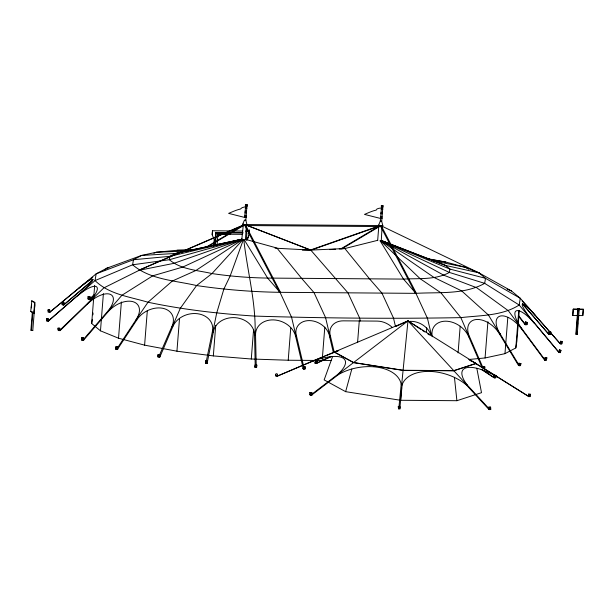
<?xml version="1.0" encoding="UTF-8"?>
<svg xmlns="http://www.w3.org/2000/svg" width="614" height="614" viewBox="0 0 614 614"><rect width="100%" height="100%" fill="white"/><g stroke="black" fill="none" stroke-linecap="round" stroke-linejoin="round"><path stroke-width="0.92" d="M157.898 354.992L157.882 357.087L159.21 357.294L159.817 357.102L159.824 354.762L157.898 354.992L159.824 354.762M159.21 357.294L159.226 355.199M205.483 363.304L205.836 360.733L207.271 360.886L207.148 363.212L205.483 363.304L205.836 360.733M206.918 363.45L207.271 360.886M529.936 396.751L530.158 394.173L528.7 394.05L528.485 396.636L529.982 396.49L528.524 396.368L407.972 320.892L277.129 376.221L275.671 376.106C274.251 372.606 279.132 372.974 277.129 376.221M30.7 311.421L31.874 300.837L34.983 302.541L34.154 313.125L30.7 311.421L34.154 313.125M31.314 307.898L31.598 304.367M34.821 304.705L32.795 330.455L31.437 330.447L30.915 330.163L32.335 312.135M31.437 330.447L32.857 312.419M33.808 313.125L34.645 302.541L31.537 300.837M331.614 360.564L288.212 360.234L251.279 359.006L213.327 355.92L176.939 351.2L144.605 345.152L118.525 338.207L100.473 330.823L91.678 323.509L94.679 285.356M92.891 314.859L93.044 312.948M100.473 330.823L103.398 293.622M118.525 338.207L121.38 301.958M144.605 345.152L147.314 310.814M176.939 351.2L179.495 318.766M213.879 246.045L214.355 239.997L212.183 234.763L212.498 230.757L242.73 231.048M213.749 245.968L214.355 239.997M214.723 244.825L215.698 232.422L242.691 232.622M215.376 245.047L216.343 232.775L215.698 232.422M217.916 232.721L217.801 234.149L242.162 234.333M217.08 245.063L218.039 232.79L217.394 232.437M213.327 355.92L215.729 325.397M241.786 239.629L243.374 224.225M245.922 205.46L245.301 205.59L246.928 205.943L245.838 220.319L244.702 220.104M245.4 239.836L246.483 224.547M246.398 239.613L246.912 233.005L246.268 232.652M249.038 232.859C249.975 223.112 249.046 240.627 246.414 240.243M251.279 359.006L253.605 329.434M288.212 360.234L290.76 327.807M322.181 360.487L324.806 327.108M357.571 342.62L359.297 320.685M377.656 240.65L378.777 226.405M381.563 206.834L380.281 221.224L378.508 225.33M381.57 206.481L381.171 206.611L382.837 206.995L381.716 221.309L382.829 225.683M381.271 240.857L382.131 225.476M426.331 332.642L426.707 327.868M458.082 352.92L460.185 326.211M468.896 359.482L485.068 357.962L487.923 321.713M485.068 357.962L504.969 353.656L507.816 317.415M504.969 353.656L515.814 347.938L517.694 324.092M517.84 322.189L518.746 310.745M519.283 310.676L516.881 341.2L515.814 347.938M572.739 315.466L573.238 309.172L583.3 309.287L582.801 315.588L572.816 315.512L573.238 309.172M577.851 308.535L575.825 334.285L576.216 334.5L577.237 334.507L579.263 308.75L577.851 308.535L579.263 308.75M576.216 334.5L578.242 308.742M577.068 331.43L577.237 334.507M577.444 326.663L577.743 322.849M578.05 319.034L578.273 316.172M578.726 310.446L578.872 308.543M583.223 309.249L582.801 315.588M332.596 356.557L324.146 379.905L345.636 391.663L400.62 400.282L401.617 388.148M401.848 385.346L402.001 383.481M398.985 406.737L401.188 384.479A39.38 23.769 -9.7 0 0 377.779 367.264A39.38 23.769 -9.7 0 0 338.36 374.64L337.677 374.456L311.881 394.203M488.928 408.579L467.216 384.978L466.486 385.039A39.38 23.977 17.9 0 0 428.81 371.409A39.38 23.977 17.9 0 0 402.185 384.564L401.188 384.479L401.679 384.556L407.972 320.892L420.713 329.273M399.798 408.671L402.185 384.564L401.679 384.556M255.025 367.095L255.263 364.785L256.706 364.862L256.621 367.456L255.025 367.095L256.621 367.456M255.178 367.372L255.263 364.785M256.475 367.18L256.706 364.862M528.7 394.05L528.639 394.556L530.097 394.672L530.158 394.173M303.093 368.745L303.431 366.435L304.79 366.443L305.281 366.972L304.974 369.045L303.093 368.745L304.974 369.045M303.615 369.037L303.922 366.965L303.431 366.435M59.589 330.416L87.18 303.784A20.723 6.163 -41.6 0 0 96.613 286.838A20.723 6.163 -41.6 0 0 77.633 295.848L77.525 295.656A20.723 2.41 -41.1 0 0 92.676 279.677A20.723 2.41 -41.1 0 0 78.684 288.334L49.65 312.334L48.153 312.219L47.938 310.032L49.604 309.686L49.841 312.127L49.604 309.686M91.678 323.509L92.346 319.295M244.38 240.02L241.432 239.468L241.908 239.222L242.323 239.176L230.357 242.185M246.966 206.012L245.83 205.797M246.582 224.724L242.983 224.432M324.867 356.082A39.38 1.489 -22.6 0 0 313.155 360.84L277.137 376.175M382.837 206.995L381.447 206.949M382.468 225.66C381.923 226.221 378.301 225.868 379.252 225.246M380.25 241.041L381.632 240.841L381.24 240.519L380.849 240.412L391.279 244.779M398.309 406.652L399.798 406.261L399.998 408.955L398.524 408.832L398.309 406.652L399.798 406.261M398.494 407.826L399.944 407.696M398.524 408.832L398.348 406.399M479.404 365.89A39.38 0.998 32 0 1 495.352 375.638L528.524 396.368M544.933 359.819L522.153 329.096A20.723 6.554 50.6 0 1 516.151 310.899A20.723 6.554 50.6 0 1 533.934 322.887L534.096 322.718A20.723 2.809 50.3 0 1 522.215 304.552A20.723 2.809 50.3 0 1 535.255 315.396L560.267 343.786M484.515 369.106L484.906 367.034L482.911 366.573L482.65 367.939L484.646 368.392M483.471 368.454L483.725 367.095L482.911 366.573M206.312 361.239L212.36 331.737A20.723 16.54 -14.2 0 0 197.531 313.723A20.723 16.54 -14.2 0 0 172.856 326.61L171.935 326.464A20.723 15.043 -27.4 0 0 162.526 308.243A20.723 15.043 -27.4 0 0 136.83 319.909L117.52 349.228M244.165 239.66L267.627 278.081L280.03 292.325L291.589 317.308L296.155 336.602L295.664 336.587A20.723 16.647 21.5 0 0 273.537 319.902A20.723 16.647 21.5 0 0 255.562 335.252L254.557 335.19A20.723 17.085 3.5 0 0 235.392 317.699A20.723 17.085 3.5 0 0 213.357 331.844L212.36 331.737L212.851 331.806L216.704 312.994L223.864 289.094L230.181 275.924L243.259 239.959M315.419 360.641L317.438 361.063L316.985 363.235L315.911 363.334L314.913 363.066L315.419 360.641L316.44 360.794M315.911 363.334L316.417 360.909L317.438 361.063M493.679 377.579L494.163 375.269L495.222 375.169L496.181 375.676L495.751 377.756L493.679 377.579L495.751 377.756M494.692 377.856L495.13 375.776L496.181 375.676M525.43 322.043L524.893 324.453L525.753 324.737L526.942 324.668L527.426 322.503L525.43 322.043L527.426 322.503M525.753 324.737L526.282 322.319M518.416 365.545L518.937 363.227L520.948 363.588L520.48 365.668L518.416 365.545L519.191 365.43L500.141 333.901A20.723 10.024 48.7 0 1 500.487 316.003A20.723 10.024 48.7 0 1 521.746 329.227L544.526 359.957M519.559 365.798L520.027 363.718L520.948 363.588M548.525 334.047L549.116 331.652L550.95 332.197L550.42 334.338L548.525 334.047L525.239 307.069A20.723 4.451 43.9 0 0 522.491 304.022M549.046 334.331L549.637 331.936L549.116 331.652M544.434 359.988L545.017 357.655L545.608 357.455L546.897 357.908L546.376 360.004L544.434 359.988L546.376 360.004M545.785 360.195L546.299 358.108L546.897 357.908M560.751 341.184L560.29 343.832L561.756 343.917L562.309 341.791L560.751 341.184L560.29 343.832M561.756 343.917L561.795 342.911L560.39 342.581M559.331 350.226L558.717 352.582L560.405 352.49L560.95 350.387L559.561 349.988L560.95 350.387M559.561 349.988L558.97 351.615L560.59 351.768M560.175 352.735L560.72 350.625M345.636 391.663L351.83 368.999M242.637 224.31L244.418 220.173M159.448 355.184L171.935 326.464L172.856 326.61L159.817 357.102M172.373 326.548L180.324 308.274L196.58 285.548L211.991 273.56L242.714 239.882M205.759 362.099L205.513 362.582L206.949 362.736L207.202 362.252M246.713 239.414L248.954 235.676M117.781 347.47L136.047 319.733A20.723 12.702 -35.6 0 0 132.77 301.627A20.723 12.702 -35.6 0 0 107.734 312.188L83.527 340.21M136.4 319.825L136.83 319.909L136.047 319.733L147.989 302.234L172.327 281.02L195.828 270.536L242.223 239.798M82.936 340.018L107.143 311.996A20.723 9.67 -40 0 0 110.29 294.329A20.723 9.67 -40 0 0 87.541 303.984L60.034 330.662L59.819 328.26L57.946 328.214L58.13 330.363L60.034 330.662M107.381 312.096L121.902 295.28L152.763 275.809L182.78 267.067L241.839 239.69M48.314 311.221L49.742 311.121M78.845 288.166L78.845 288.166A20.723 1.335 -38.7 0 1 90.058 279.293M558.947 352.336L534.096 322.718L558.909 352.375L560.405 352.49M87.295 303.884L103.85 287.905L139.225 270.275L173.754 263.375L241.563 239.583M89.368 299.279L94.157 294.72M90.005 299.187L94.111 295.28M46.802 320.792L48.414 321.153L48.03 318.459L46.587 318.628L46.802 320.792L48.268 320.876L77.525 295.656L48.399 321.107M77.51 295.748L95.055 280.59L132.632 264.787L169.357 259.714L241.432 239.468M63.618 304.882L90.626 281.956A20.723 1.335 -38.7 0 0 93.389 279.577M92.254 280.798A20.723 4.805 -34.3 0 0 91.033 281.826L90.626 281.956L92.177 280.682M104.856 269.922L106.966 268.126L141.565 255.439L156.486 252.216L177.177 250.274L193.878 249.921M64.033 304.751L90.765 281.88M49.803 312.165L96.122 273.844L106.966 268.126L108.778 267.735M245.001 211.185L246.483 211.247M380.757 213.641L382.246 213.703M380.396 218.285L382.085 218.477L381.501 218.277M337.869 374.563L407.972 320.892L466.993 385.047M311.812 394.963L338.36 374.64L337.677 374.456A39.38 13.224 -24.8 0 0 342.704 357.924A39.38 13.224 -24.8 0 0 313.132 361.017L313.155 360.84M159.817 356.135L157.89 356.366M205.843 247.319L243.497 225.016M206.795 247.327L243.628 225.507M340.9 248.823L379.368 226.036M341.852 248.831L379.498 226.528M380.342 221.163L381.578 221.232M522.007 329.173L508.346 310.738L476.564 287.651L443.937 275.302L381.463 240.926M316.087 363.319L330.846 356.496M395.946 326.448L407.972 320.892M316.816 363.25L331.575 356.427M243.727 224.816L139.04 270.175L243.213 225.399M115.562 347.04L117.612 346.91L117.696 349.266L116.76 349.404L115.632 349.151L115.562 347.04L117.612 346.91M117.658 348.299L115.609 348.43M153.876 253.237L156.486 252.216L188.022 251.072M239.299 240.534L241.916 239.521M246.391 225.131L310.569 249.982L377.787 226.397M245.861 224.977L310.937 250.182L379.045 226.282M61.999 302.502L63.917 302.265L64.125 304.721L63.526 304.912L62.183 304.705L61.999 302.502L63.917 302.265M64.04 303.707L62.121 303.945M62.183 304.705L64.125 304.721M338.698 350.487L334.269 351.929L353.603 362.513L403.091 370.265L453.746 370.649L475.888 363.434L469.165 359.75M338.652 350.625L334.216 352.068L353.564 362.651L403.083 370.411L453.761 370.795L475.919 363.572L473.394 362.191M546.552 359.282L544.672 359.021M400.62 400.282L456.9 400.704L481.506 392.684L476.817 368.27M488.552 407.236L490.617 407.159L490.739 409.523L489.665 409.622L488.667 409.361L488.552 407.236L490.617 407.159M490.686 408.548L488.629 408.632M275.778 375.077L277.229 375.2M244.625 217.241L246.214 217.463L245.838 217.287M382.123 207.517C384.41 208.138 376.098 207.67 376.244 210.088C372.099 211.001 368.415 212.774 364.486 214.401L380.557 218.454M81.47 337.907L83.504 337.877L83.657 340.248L82.46 340.317L81.608 340.041L81.47 337.907L83.504 337.877M83.596 339.273L81.562 339.304M377.71 240.32L344.861 248.547L339.235 248.946M241.448 239.368L169.894 256.345L133.43 259.73L96.122 273.844L95.055 280.59C109.069 294.474 129.899 296.777 147.989 302.234C183.125 309.633 218.845 313.739 254.656 316.08C323.348 318.221 392.139 318.873 460.861 317.63C480.486 315.297 501.93 316.026 519.191 305.02L520.258 298.274L511.462 290.959L478.905 272.823L465.366 267.282L445.802 262.071L427.144 258.586M518.554 365.522L499.504 333.993L500.141 333.901L499.504 333.993A20.723 12.986 43.9 0 0 476.295 319.51A20.723 12.986 43.9 0 0 469.556 336.802L468.735 336.848A20.723 15.25 35.3 0 0 445.687 321.183A20.723 15.25 35.3 0 0 432.279 336.756M241.609 239.283L175.312 253.482L141.565 255.439L133.43 259.73L132.632 264.787C149.954 279.738 175.205 280.521 196.58 285.548C224.217 289.654 252.093 291.903 280.03 292.325M241.908 239.222L175.312 253.482L169.894 256.345L169.357 259.714C181 269.692 197.654 270.198 211.991 273.56C230.419 276.3 249 277.797 267.627 278.081L403.498 279.094C418.74 278.203 435.541 280.107 449.364 272.439L484.699 283.361L519.191 305.02L534.08 322.81M57.946 328.214L59.819 328.26M59.942 329.672L58.069 329.626M87.948 296.831L89.997 296.692L90.143 299.164L89.222 299.294L88.078 299.041L87.948 296.831L89.997 296.692M90.081 298.143L88.032 298.281M88.078 299.041L90.143 299.164M115.632 349.151L116.568 349.021M519.544 364.455L518.63 364.586L520.641 364.954M46.587 318.628L48.176 318.727M314.913 363.066L315.987 362.966M309.809 392.622L311.866 392.538L311.973 395.009L310.914 395.109L309.901 394.84L309.809 392.622L310.814 392.638L310.914 395.109M311.927 393.988L309.87 394.073M495.897 377.042L493.879 376.628M309.901 394.84L311.973 395.009M488.667 409.361L490.739 409.523M275.049 248.171L310.753 250.082L344.861 248.547L369.528 278.84L381.931 293.093L393.49 318.075L395.447 326.341M329.856 249.599L335.482 249.207M47.938 310.032L49.373 309.932M81.608 340.041L83.657 340.248M483.725 367.095L484.906 367.034M245.807 206.481C244.142 206.764 248.394 206.995 246.475 206.527M381.678 207.501L381.401 207.724M380.035 240.68L403.498 279.094L415.901 293.346C438.764 292.011 463.969 294.866 484.699 283.361L485.497 278.303L478.905 272.823L445.495 265.409L381.509 240.627M177.177 250.274L193.349 250.098M302.357 250.121L310.753 250.082L347.961 292.84L359.52 317.822L360.272 320.976M246.705 224.547L378.746 225.545M245.669 225.545L378.669 226.543M245.546 231.071L249.315 231.102M216.343 232.775L243.213 232.906M217.279 233.865L230.403 233.965M573.315 309.218L583.3 309.287M30.915 330.163L32.795 330.455M333.348 352.467L329.649 336.856A17.798 13.754 28.8 0 0 309.318 320.592A17.798 13.754 28.8 0 0 296.631 336.602L295.687 336.595L303.301 368.745M329.649 336.856L330.601 336.863A17.798 13.754 28.8 0 1 343.287 320.846L377.257 321.099A17.798 13.754 28.8 0 1 392.446 327.63M303.922 366.965L305.281 366.972M305.081 368.331L303.232 367.794M310.861 392.523L311.866 392.538M382.131 205.636L381.57 205.49L382.898 205.567L381.24 205.759L383.174 205.913L382.307 205.652M382.246 206.849L383.113 206.772L382.76 206.58M246.245 204.608L245.377 204.692L247.304 204.892L245.707 204.439L247.028 204.546L246.498 204.631M561.61 343.64L560.137 343.556L520.258 298.274L485.497 278.303L449.893 269.07L381.647 240.742M255.386 365.299L256.836 365.384M212.851 331.806L213.357 331.844L207.148 363.212M205.59 361.216L207.025 361.37M246.429 205.49L247.25 205.705L246.544 205.843M245.239 220.127L245.846 220.288L246.958 224.663M317.139 362.483L315.12 362.068M527.111 323.923L525.116 323.463M382.238 208.975L382.821 209.182L381.094 209.067M381.616 216.842L382.2 217.049L380.473 216.934M428.088 259.047L445.802 262.071M549.637 331.936L550.95 332.197M550.604 333.602L548.77 333.064M116.737 349.059L117.696 349.266M382.184 212.229L382.568 212.398L380.91 212.329M246.567 207.992L246.951 208.161L245.293 208.092M245.945 215.859L246.329 216.028L244.671 215.959M560.904 341.461L562.309 341.791M432.993 260.796L465.366 267.282L468.666 269.201M245.508 239.353L276.929 248.041L301.589 278.334L314 292.586L325.558 317.568L330.125 336.856M526.091 324.392L526.942 324.668M244.925 212.743L246.498 212.72M545.017 357.655L546.299 358.108M381.24 240.519L445.495 265.409L449.893 269.07L449.364 272.439L381.632 240.841M507.164 289.202L511.462 290.959M522.652 303.815A20.723 0.944 48.1 0 0 525.599 307.269L525.239 307.069L548.962 334.285M393.014 245.508L395.623 246.598M518.937 363.227L520.027 363.718M382.2 226.282L479.081 272.923L478.72 272.723M494.163 375.269L495.13 375.776M549.906 334.054L550.42 334.338M470.025 360.349L471.713 361.27M495.352 375.638L495.321 375.814A39.38 13.715 33.6 0 0 465.911 367.932A39.38 13.715 33.6 0 0 467.216 384.978L466.486 385.039L488.836 409.338M212.498 230.757L212.183 234.763M422.309 330.317L424.696 331.89M427.881 333.985L429.478 335.037M481.875 369.482L494.531 377.81M481.192 369.306L493.84 377.625M381.164 240.995L433.991 277.451L461.644 290.875L488.445 315.036L499.873 333.955M535.147 315.212L535.147 315.212A20.723 0.944 48.1 0 0 522.169 301.121M380.757 241.033L420.199 278.748L440.952 292.824L460.861 317.63L469.18 336.84M522.437 303.646L525.484 307.169M518.569 315.642L525.622 324.691M518.561 316.202L525.024 324.499M48.168 319.879L46.725 320.047M381.578 226.405L416.376 293.354L279.554 292.325L244.756 225.376M380.626 226.397L415.425 293.346M245.707 225.384L280.506 292.333M415.901 293.346L427.459 318.328L431.596 335.781M482.711 367.103L469.587 336.817L468.774 336.863L481.898 367.149M256.568 366.228L256.698 366.742L255.247 366.658L255.125 366.144M330.601 336.863L334.3 352.474M296.631 336.602L303.807 366.919M243.827 240.005C247.396 271.818 256.222 302.971 255.071 335.229M454.444 377.334L456.9 400.704M46.733 318.896L46.948 321.068M58.46 328.498L58.652 330.647M63.326 302.456L63.526 304.912M82.322 338.184L82.46 340.317M89.084 296.823L89.222 299.294M489.558 407.504L489.665 409.622M116.691 347.294L116.76 349.404M256.215 365.292L255.562 335.252L254.557 335.19L255.224 366.174M325.719 355.744A39.38 1.489 -22.6 0 1 335.697 351.868M474.131 362.751A39.38 0.998 32 0 1 478.705 365.468M382.038 225.353A2.187 0.391 4.5 0 1 382.353 225.929A2.187 0.391 4.5 0 1 379.283 225.752A2.187 0.391 4.5 0 1 378.968 225.177M246.552 224.44A2.187 0.391 4.5 0 1 246.068 224.954A2.187 0.391 4.5 0 1 243.021 224.632A2.187 0.391 4.5 0 1 243.512 224.118M91.386 278.303A20.723 1.335 -38.7 0 1 92.775 277.29M408.525 321.536A17.798 13.754 28.8 0 1 430.99 335.16M245.531 206.703L244.687 217.433L228.615 213.38C232.545 211.761 236.229 209.98 240.366 209.067L242.139 207.655L245.531 206.703M528.6 395.416L528.539 395.923L529.989 396.038L530.051 395.531L528.6 395.416"/></g></svg>
